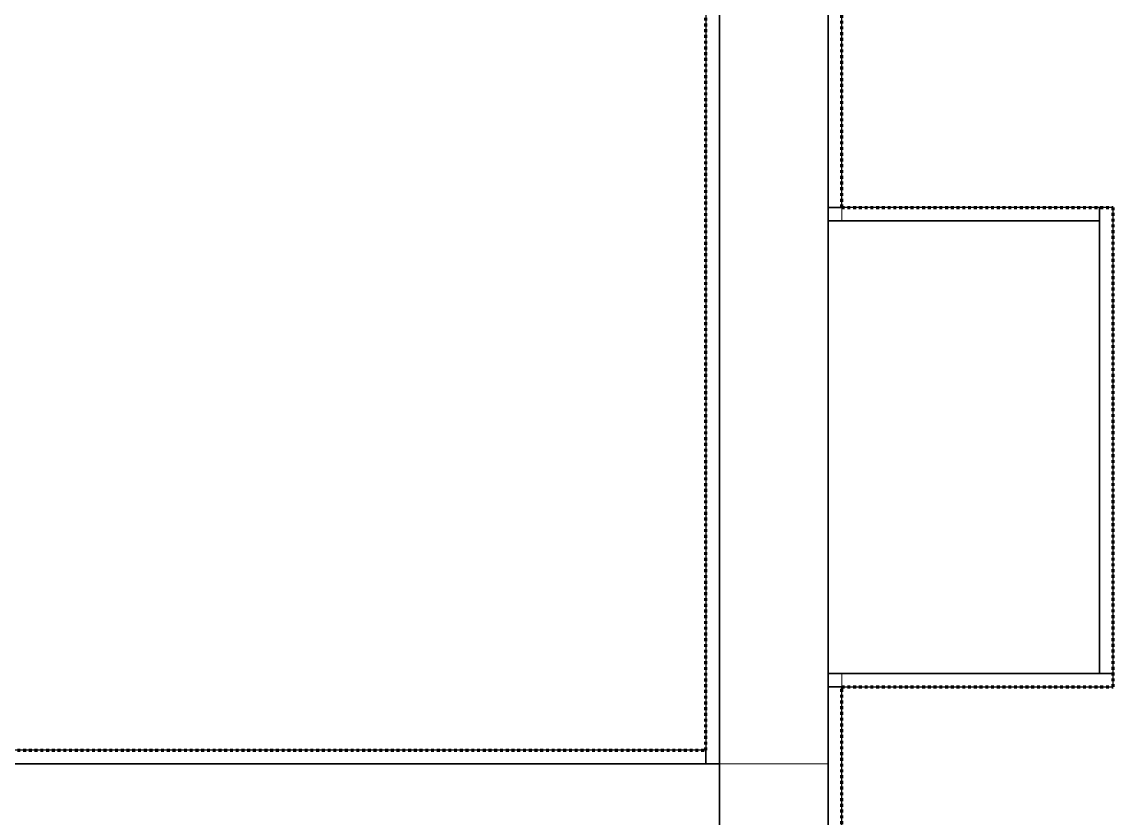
# Model space of a CAD drawing. Header units: millimetres. Extents: x -5300 to 98858, y -5196 to 93886.
# Drawn here: x 43959 to 45165, y 84090 to 84970 of the extents above; entities that cross this region are included whole.
import ezdxf

# ---------------------------------------------------------------- set-up
doc = ezdxf.new("R2010")
doc.units = ezdxf.units.MM
doc.linetypes.add('Штрих', pattern=[6.35, 3.175, -3.175])
doc.linetypes.add('Штрих_2_', pattern=[6.35, 3.175, -3.175])
for name, color, linetype, lineweight, true_color in [('_Разделитель помещений_', 4, 'Штрих', 70, 0x00ffff), ('Колонны', 7, 'Continuous', 18, 0x7f7f7f), ('Стены', 7, 'Continuous', 18, 0x7f7f7f), ('Стены разрез', 7, 'Continuous', 50, 0x7f7f7f)]:
    doc.layers.add(name, color=color, linetype=linetype, lineweight=lineweight, true_color=true_color)

# ---------------------------------------------------------------- blocks, each defined once
blk = doc.blocks.new('СТ_ВОКОЛ-002 119699 - СТ_ВОКОЛ-002 2-244519-Подвал')
at = {"layer": 'Стены', "color": 254, "true_color": 0xd4d4d4}
blk.add_line((44850, 84250), (45150, 84250), dxfattribs=at)
blk = doc.blocks.new('СТ_ВОКОЛ-002 119699 - СТ_ВОКОЛ-002 119699-244516-Подвал')
at = {"layer": 'Стены', "color": 254, "true_color": 0xd4d4d4}
for p, q in [((44850, 84250), (44850, 84250)), ((45165, 84250), (45165, 84250)), ((44850, 84235), (44850, 84235)), ((45165, 84235), (45165, 84235))]:
    blk.add_line(p, q, dxfattribs=at)
at = {"layer": 'Стены разрез', "color": 254, "lineweight": 25, "true_color": 0xd4d4d4}
for p, q in [((45165, 84250), (44850, 84250)), ((44850, 84250), (44850, 84235)), ((45165, 84235), (45165, 84250)), ((44850, 84235), (45165, 84235))]:
    blk.add_line(p, q, dxfattribs=at)
blk.add_blockref('СТ_ВОКОЛ-002 119699 - СТ_ВОКОЛ-002 2-244519-Подвал', (0, 0))
blk = doc.blocks.new('СТ_ВОКОЛ-003 119807 - СТ_ВОКОЛ-003 2-244535-Подвал')
at = {"layer": 'Стены', "color": 254, "true_color": 0xd4d4d4}
blk.add_line((45150, 84250), (45150, 84750), dxfattribs=at)
blk = doc.blocks.new('СТ_ВОКОЛ-003 119807 - СТ_ВОКОЛ-003 119807-244532-Подвал')
at = {"layer": 'Стены', "color": 254, "true_color": 0xd4d4d4}
for p, q in [((45150, 84765), (45150, 84765)), ((45165, 84765), (45165, 84765)), ((45150, 84250), (45150, 84250)), ((45165, 84250), (45165, 84250))]:
    blk.add_line(p, q, dxfattribs=at)
at = {"layer": 'Стены разрез', "color": 254, "lineweight": 25, "true_color": 0xd4d4d4}
for p, q in [((45165, 84765), (45150, 84765)), ((45150, 84765), (45150, 84250)), ((45165, 84250), (45165, 84765)), ((45150, 84250), (45165, 84250))]:
    blk.add_line(p, q, dxfattribs=at)
blk.add_blockref('СТ_ВОКОЛ-003 119807 - СТ_ВОКОЛ-003 2-244535-Подвал', (0, 0))
blk = doc.blocks.new('СТ_ВОКОЛ-004 119920 - СТ_ВОКОЛ-004 2-244551-Подвал')
at = {"layer": 'Стены', "color": 254, "true_color": 0xd4d4d4}
blk.add_line((45150, 84750), (44850, 84750), dxfattribs=at)
blk = doc.blocks.new('СТ_ВОКОЛ-004 119920 - СТ_ВОКОЛ-004 119920-244548-Подвал')
at = {"layer": 'Стены', "color": 254, "true_color": 0xd4d4d4}
for p, q in [((44850, 84765), (44850, 84765)), ((45150, 84765), (45150, 84765)), ((44850, 84750), (44850, 84750)), ((45150, 84750), (45150, 84750))]:
    blk.add_line(p, q, dxfattribs=at)
at = {"layer": 'Стены разрез', "color": 254, "lineweight": 25, "true_color": 0xd4d4d4}
for p, q in [((44850, 84765), (44850, 84750)), ((45150, 84765), (44850, 84765)), ((45150, 84750), (45150, 84765)), ((44850, 84750), (45150, 84750))]:
    blk.add_line(p, q, dxfattribs=at)
blk.add_blockref('СТ_ВОКОЛ-004 119920 - СТ_ВОКОЛ-004 2-244551-Подвал', (0, 0))
blk = doc.blocks.new('СТВ_Перегородка_Кирпич 207790 - СТВ_Перегородка_Кирпич 2-248265-Подвал')
at = {"layer": 'Стены', "color": 254, "true_color": 0xd4d4d4}
blk.add_line((39990, 84150), (44850, 84150), dxfattribs=at)
blk = doc.blocks.new('СТВ_Перегородка_Кирпич 207790 - СТВ_Перегородка_Кирпич 207790-248262-Подвал')
at = {"layer": 'Стены', "color": 254, "true_color": 0xd4d4d4}
for p, q in [((44715, 84165), (44715, 84165)), ((44715, 84150), (44715, 84150)), ((44730, 84150), (44730, 84150))]:
    blk.add_line(p, q, dxfattribs=at)
at = {"layer": 'Стены разрез', "color": 254, "lineweight": 25, "true_color": 0xd4d4d4}
for p, q in [((44715, 84165), (40125, 84165)), ((44715, 84150), (44715, 84165)), ((44730, 84150), (40110, 84150)), ((40125, 84150), (44715, 84150)), ((44730, 84030), (44730, 84150))]:
    blk.add_line(p, q, dxfattribs=at)
blk.add_blockref('СТВ_Перегородка_Кирпич 207790 - СТВ_Перегородка_Кирпич 2-248265-Подвал', (0, 0))
blk = doc.blocks.new('СТВ_Перегородка_Кирпич 210889 - СТВ_Перегородка_Кирпич 2-248468-Подвал')
at = {"layer": 'Стены', "color": 254, "true_color": 0xd4d4d4}
blk.add_line((44850, 79310), (44850, 87500), dxfattribs=at)
blk = doc.blocks.new('СТВ_Перегородка_Кирпич 210889 - СТВ_Перегородка_Кирпич 210889-248465-Подвал')
at = {"layer": 'Стены', "color": 254, "true_color": 0xd4d4d4}
for p, q in [((44850, 84765), (44865, 84765)), ((44850, 84750), (44850, 84765)), ((44850, 84765), (44850, 84765)), ((44865, 84765), (44865, 84765)), ((44865, 84765), (44865, 84750)), ((44850, 84750), (44865, 84750)), ((44850, 84750), (44850, 84750)), ((44865, 84750), (44865, 84750)), ((44850, 84250), (44865, 84250)), ((44850, 84235), (44850, 84250)), ((44850, 84250), (44850, 84250)), ((44865, 84250), (44865, 84250)), ((44865, 84250), (44865, 84235)), ((44850, 84235), (44865, 84235)), ((44850, 84235), (44850, 84235)), ((44865, 84235), (44865, 84235)), ((44715, 84150), (44715, 84150)), ((44730, 84150), (44730, 84150))]:
    blk.add_line(p, q, dxfattribs=at)
at = {"layer": 'Стены разрез', "color": 254, "lineweight": 25, "true_color": 0xd4d4d4}
for p, q in [((44730, 87350), (44730, 79190)), ((44850, 79190), (44850, 87350)), ((44715, 87330), (44715, 84150)), ((44730, 84150), (44730, 87330)), ((44850, 87330), (44850, 84765)), ((44865, 84765), (44865, 87330)), ((44850, 84765), (44865, 84765)), ((44865, 84235), (44850, 84235)), ((44850, 84235), (44850, 79175)), ((44865, 79175), (44865, 84235)), ((44715, 84150), (44730, 84150))]:
    blk.add_line(p, q, dxfattribs=at)
blk.add_blockref('СТВ_Перегородка_Кирпич 210889 - СТВ_Перегородка_Кирпич 2-248468-Подвал', (0, 0))
blk = doc.blocks.new('КОЛ-002 300х500 300 x 500 119585 - КОЛ-002 300х500 300 x 500 119585-385392-Подвал')
at = {"layer": 'Колонны', "color": 254, "lineweight": 25, "true_color": 0xd4d4d4}
for p, q in [((150, 250), (-150, 250)), ((-150, 250), (-150, -250)), ((150, -250), (150, 250)), ((-150, -250), (150, -250))]:
    blk.add_line(p, q, dxfattribs=at)
at = {"layer": 'Колонны', "color": 254, "true_color": 0xd4d4d4}
for p, q in [((-150, 250), (-150, 250)), ((150, 250), (150, 250)), ((-150, -250), (-150, -250)), ((150, -250), (150, -250))]:
    blk.add_line(p, q, dxfattribs=at)

msp = doc.modelspace()

# ---------------------------------------------------------------- linework, layer by layer
at = {"layer": '_Разделитель помещений_', "color": 131, "linetype": 'Штрих_2_', "true_color": 0xaaffff}
for p, q in [((44715, 84165), (44715, 87330)), ((44865, 84765), (44865, 87330)), ((44865, 84765), (45165, 84765)), ((45165, 84235), (45165, 84765)), ((44865, 79175), (44865, 84235)), ((44865, 84235), (45165, 84235)), ((40125, 84165), (44715, 84165))]:
    msp.add_line(p, q, dxfattribs=at)

# ---------------------------------------------------------------- block references
at = {"layer": 'Колонны', "color": 254, "true_color": 0xd4d4d4}
msp.add_blockref('КОЛ-002 300х500 300 x 500 119585 - КОЛ-002 300х500 300 x 500 119585-385392-Подвал', (45000, 84500), dxfattribs=at)
at = {"layer": 'Стены', "color": 254, "true_color": 0xd4d4d4}
for name in ['СТВ_Перегородка_Кирпич 210889 - СТВ_Перегородка_Кирпич 210889-248465-Подвал', 'СТ_ВОКОЛ-004 119920 - СТ_ВОКОЛ-004 119920-244548-Подвал', 'СТ_ВОКОЛ-003 119807 - СТ_ВОКОЛ-003 119807-244532-Подвал', 'СТ_ВОКОЛ-002 119699 - СТ_ВОКОЛ-002 119699-244516-Подвал', 'СТВ_Перегородка_Кирпич 207790 - СТВ_Перегородка_Кирпич 207790-248262-Подвал']:
    msp.add_blockref(name, (0, 0), dxfattribs=at)

doc.saveas('drawing.dxf')
